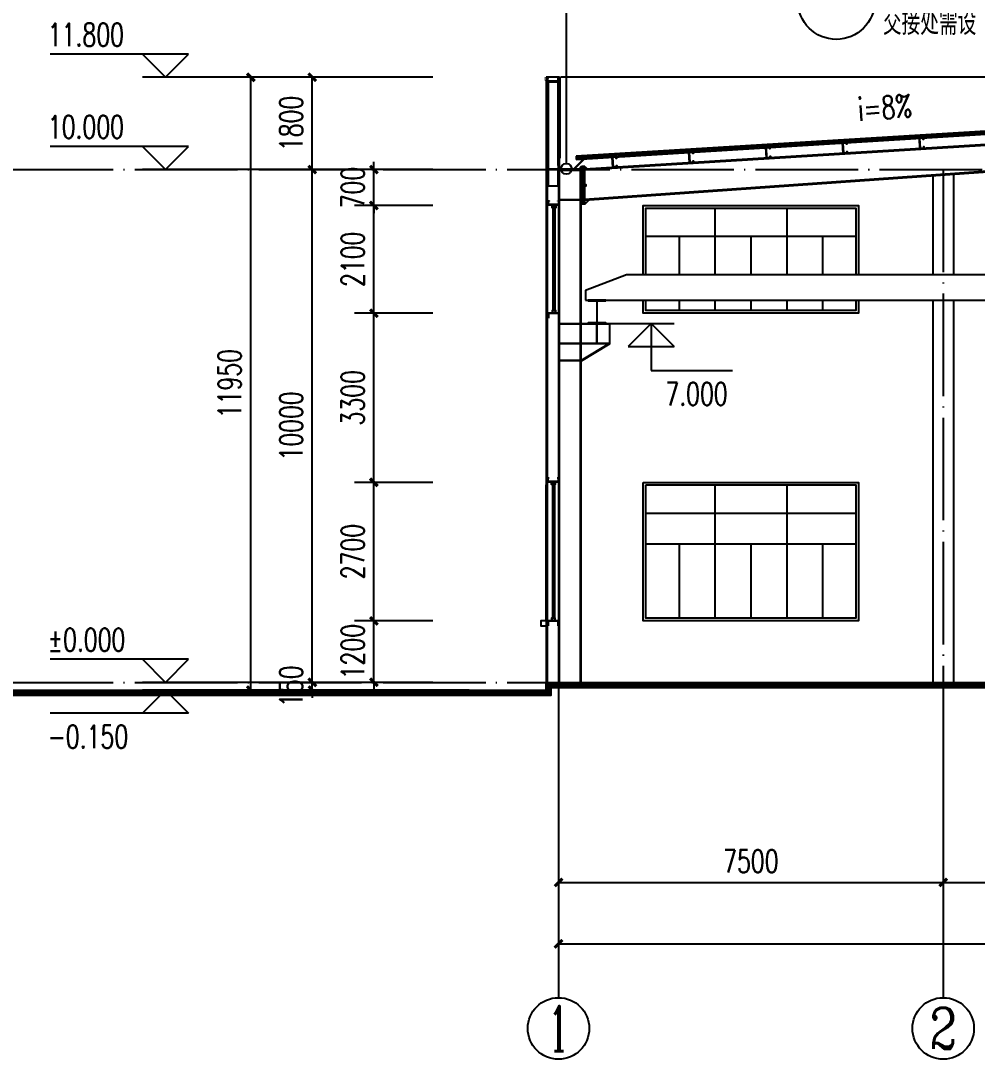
# Model space of a CAD drawing. Extents: x 14586673 to 15379323, y -344170 to -118775.
# Drawn here: x 15271639 to 15290286, y -214513 to -194261 of the extents above; entities that cross this region are included whole.
import ezdxf
from ezdxf.enums import TextEntityAlignment as Align

# ---------------------------------------------------------------- set-up
doc = ezdxf.new("R2010")
doc.units = 0
doc.header["$LTSCALE"] = 1000
doc.header["$MEASUREMENT"] = 0
doc.linetypes.add('DOTE', pattern=[2.42, 2, -0.2, 0.02, -0.2])
for name, color, linetype in [('AXIS', 3, 'Continuous'), ('AXIS_TEXT', 7, 'Continuous'), ('COLUMN', 2, 'Continuous'), ('DIM_IDEN', 3, 'Continuous'), ('DOTE', 1, 'DOTE'), ('PUB_DIM', 3, 'Continuous'), ('PUB_TEXT', 7, 'Continuous'), ('WALL', 9, 'Continuous'), ('WINDOW', 4, 'Continuous'), ('YS', 130, 'Continuous'), ('填充', 251, 'Continuous'), ('梁柱', 3, 'Continuous'), ('窗', 132, 'Continuous'), ('立面线条', 7, 'Continuous')]:
    doc.layers.add(name, color=color, linetype=linetype)
doc.styles.add('_TCH_AXIS', font='COMPLEX', dxfattribs={"bigfont": 'GBCBIG'})
doc.styles.add('_TCH_DIM', font='SIMPLEX', dxfattribs={"bigfont": 'GBCBIG'})
doc.styles.add('_TCH_DIM_T3', font='SIMPLEX', dxfattribs={"width": 0.705882, "bigfont": 'GBCBIG'})
doc.styles.add('_TCH_LABEL', font='COMPLEX', dxfattribs={"bigfont": 'GBCBIG'})
doc.styles.add('COMPLEX', font='COMPLEX')
doc.dimstyles.new('_TCH_ARCH&&150', dxfattribs={"dimtxt": 446.25, "dimasz": 150, "dimexe": 375, "dimexo": 450, "dimgap": 189.375, "dimtad": 1, "dimdec": 0, "dimzin": 0, "dimdsep": 46, "dimtxsty": '_TCH_DIM_T3', "dimblk": 'ARCHTICK', "dimcen": 0.09, "dimclrt": 7, "dimazin": 2, "dimtfac": 1, "dimtdec": 0, "dimtix": 1, "dimtmove": 2, "dimatfit": 3, "dimfxl": 0, "dimtolj": 1, "dimtzin": 0, "dimarcsym": 0})

# ---------------------------------------------------------------- blocks, each defined once
blk = doc.blocks.new('A$C6E6B7AEC')
at = {"layer": 'YS'}
for p, q in [((0, 0), (0, 75)), ((0, 75), (20, 75)), ((2, 2), (2, 72)), ((2, 72), (20, 72)), ((198, 2), (2, 2)), ((20, 72), (20, 75)), ((180, 75), (200, 75)), ((180, 72), (180, 75)), ((180, 72), (198, 72)), ((198, 72), (198, 2)), ((200, 75), (200, 0)), ((200, 0), (0, 0))]:
    blk.add_line(p, q, dxfattribs=at)
blk = doc.blocks.new('A$C25862AEB')
at = {"layer": 'YS'}
for p, q in [((200, 75), (0, 75)), ((0, 75), (0, 0)), ((0, 0), (20, 0)), ((198, 72), (2, 72)), ((2, 72), (2, 2)), ((2, 2), (20, 2)), ((205, 81), (5, 81)), ((5, 81), (5, 75)), ((205, 75), (5, 75)), ((20, 2), (20, 0)), ((180, 2), (198, 2)), ((180, 2), (180, 0)), ((180, 0), (200, 0)), ((198, 2), (198, 72)), ((200, 0), (200, 75))]:
    blk.add_line(p, q, dxfattribs=at)
blk = doc.blocks.new('A$C6EE6551E')
at = {"layer": 'COLUMN'}
blk.add_hatch(color=256, dxfattribs=at).paths.add_polyline_path([(5, 195), (75, 200), (77, 175), (82, 175), (80, 205), (0, 200), (13, 0), (93, 5), (91, 35), (86, 35), (88, 10), (18, 5)])
blk.add_lwpolyline([(93, 5), (13, 0), (0, 200), (80, 205), (82, 175), (77, 175), (75, 200), (5, 195), (18, 5), (88, 10), (86, 35), (91, 35)], close=True, dxfattribs=at)
blk = doc.blocks.new('A$C53AF4E09')
at = {"layer": 'COLUMN'}
blk.add_hatch(color=256, dxfattribs=at).paths.add_polyline_path([(350, 450), (0, 450), (0, 440), (170, 440), (170, 10), (0, 10), (0, 0), (350, 0), (350, 10), (180, 10), (180, 440), (350, 440)])
blk.add_lwpolyline([(0, 440), (0, 450), (350, 450), (350, 440), (180, 440), (180, 10), (350, 10), (350, 0), (0, 0), (0, 10), (170, 10), (170, 440)], close=True, dxfattribs=at)
blk = doc.blocks.new('_ArchTick')
at = {"color": 0, "linetype": 'ByBlock', "const_width": 0.4}
blk.add_lwpolyline([(-0.5, -0.5), (0.5, 0.5)], dxfattribs=at)
blk = doc.blocks.new('*D117')
at = {"layer": 'Defpoints', "color": 0}
for p in [(15277323, -207163), (15280123, -207163), (15280123, -207313)]:
    blk.add_point(p, dxfattribs=at)
at = {"layer": 'PUB_DIM', "color": 0, "lineweight": -2}
for p, q in [((15279673, -207163), (15276948, -207163)), ((15277323, -207163), (15277323, -207013)), ((15277323, -207313), (15277323, -207163)), ((15279673, -207313), (15276948, -207313)), ((15277323, -207313), (15277323, -207463))]:
    blk.add_line(p, q, dxfattribs=at)
at = {"layer": 'PUB_DIM', "color": 0, "lineweight": -2, "xscale": 150, "yscale": 150, "zscale": 150}
for p, rotation in [((15277323, -207163), 270), ((15277323, -207313), 90)]:
    blk.add_blockref('_ArchTick', p, dxfattribs=dict(at, rotation=rotation))
at = {"layer": 'PUB_DIM', "color": 7, "insert": (15276910, -207238), "char_height": 446.2, "attachment_point": 5, "rotation": 90, "style": '_TCH_DIM_T3'}
blk.add_mtext('\\A1;150', dxfattribs=at)
blk = doc.blocks.new('*D118')
at = {"layer": 'Defpoints', "color": 0}
for p in [(15277323, -197163), (15280123, -197163), (15280123, -207163)]:
    blk.add_point(p, dxfattribs=at)
at = {"layer": 'PUB_DIM', "color": 0, "lineweight": -2}
for p, q in [((15279673, -197163), (15276948, -197163)), ((15277323, -207163), (15277323, -197163)), ((15279673, -207163), (15276948, -207163))]:
    blk.add_line(p, q, dxfattribs=at)
at = {"layer": 'PUB_DIM', "color": 0, "lineweight": -2, "xscale": 150, "yscale": 150, "zscale": 150}
for p, rotation in [((15277323, -197163), 90), ((15277323, -207163), 270)]:
    blk.add_blockref('_ArchTick', p, dxfattribs=dict(at, rotation=rotation))
at = {"layer": 'PUB_DIM', "color": 7, "insert": (15276910, -202163), "char_height": 446.2, "attachment_point": 5, "rotation": 90, "style": '_TCH_DIM_T3'}
blk.add_mtext('\\A1;10000', dxfattribs=at)
blk = doc.blocks.new('*D119')
at = {"layer": 'Defpoints', "color": 0}
for p in [(15277323, -195363), (15280123, -195363), (15280123, -197163)]:
    blk.add_point(p, dxfattribs=at)
at = {"layer": 'PUB_DIM', "color": 0, "lineweight": -2}
for p, q in [((15279673, -195363), (15276948, -195363)), ((15277323, -197163), (15277323, -195363)), ((15279673, -197163), (15276948, -197163))]:
    blk.add_line(p, q, dxfattribs=at)
at = {"layer": 'PUB_DIM', "color": 0, "lineweight": -2, "xscale": 150, "yscale": 150, "zscale": 150}
for p, rotation in [((15277323, -195363), 90), ((15277323, -197163), 270)]:
    blk.add_blockref('_ArchTick', p, dxfattribs=dict(at, rotation=rotation))
at = {"layer": 'PUB_DIM', "color": 7, "insert": (15276910, -196263), "char_height": 446.2, "attachment_point": 5, "rotation": 90, "style": '_TCH_DIM_T3'}
blk.add_mtext('\\A1;1800', dxfattribs=at)
blk = doc.blocks.new('*D120')
at = {"layer": 'Defpoints', "color": 0}
for p in [(15276123, -195363), (15280123, -195363), (15280123, -207313)]:
    blk.add_point(p, dxfattribs=at)
at = {"layer": 'PUB_DIM', "color": 0, "lineweight": -2}
for p, q in [((15279673, -195363), (15275748, -195363)), ((15276123, -207313), (15276123, -195363)), ((15279673, -207313), (15275748, -207313))]:
    blk.add_line(p, q, dxfattribs=at)
at = {"layer": 'PUB_DIM', "color": 0, "lineweight": -2, "xscale": 150, "yscale": 150, "zscale": 150}
for p, rotation in [((15276123, -195363), 90), ((15276123, -207313), 270)]:
    blk.add_blockref('_ArchTick', p, dxfattribs=dict(at, rotation=rotation))
at = {"layer": 'PUB_DIM', "color": 7, "insert": (15275710, -201338), "char_height": 446.2, "attachment_point": 5, "rotation": 90, "style": '_TCH_DIM_T3'}
blk.add_mtext('\\A1;11950', dxfattribs=at)
blk = doc.blocks.new('*D557')
at = {"layer": 'Defpoints', "color": 0}
for p in [(15278523, -205963), (15280123, -205963), (15280123, -207163)]:
    blk.add_point(p, dxfattribs=at)
at = {"layer": 'PUB_DIM', "color": 0, "lineweight": -2}
for p, q in [((15278523, -205963), (15278523, -205813)), ((15279673, -205963), (15278148, -205963)), ((15278523, -207163), (15278523, -205963)), ((15279673, -207163), (15278148, -207163)), ((15278523, -207163), (15278523, -207313))]:
    blk.add_line(p, q, dxfattribs=at)
at = {"layer": 'PUB_DIM', "color": 0, "lineweight": -2, "xscale": 150, "yscale": 150, "zscale": 150}
for p, rotation in [((15278523, -205963), 270), ((15278523, -207163), 90)]:
    blk.add_blockref('_ArchTick', p, dxfattribs=dict(at, rotation=rotation))
at = {"layer": 'PUB_DIM', "color": 7, "insert": (15278110, -206563), "char_height": 446.2, "attachment_point": 5, "rotation": 90, "style": '_TCH_DIM_T3'}
blk.add_mtext('\\A1;1200', dxfattribs=at)
blk = doc.blocks.new('*D558')
at = {"layer": 'Defpoints', "color": 0}
for p in [(15278523, -203263), (15280123, -203263), (15280123, -205963)]:
    blk.add_point(p, dxfattribs=at)
at = {"layer": 'PUB_DIM', "color": 0, "lineweight": -2}
for p, q in [((15279673, -203263), (15278148, -203263)), ((15278523, -205963), (15278523, -203263)), ((15279673, -205963), (15278148, -205963))]:
    blk.add_line(p, q, dxfattribs=at)
at = {"layer": 'PUB_DIM', "color": 0, "lineweight": -2, "xscale": 150, "yscale": 150, "zscale": 150}
for p, rotation in [((15278523, -203263), 90), ((15278523, -205963), 270)]:
    blk.add_blockref('_ArchTick', p, dxfattribs=dict(at, rotation=rotation))
at = {"layer": 'PUB_DIM', "color": 7, "insert": (15278110, -204613), "char_height": 446.2, "attachment_point": 5, "rotation": 90, "style": '_TCH_DIM_T3'}
blk.add_mtext('\\A1;2700', dxfattribs=at)
blk = doc.blocks.new('*D559')
at = {"layer": 'Defpoints', "color": 0}
for p in [(15278523, -199963), (15280123, -199963), (15280123, -203263)]:
    blk.add_point(p, dxfattribs=at)
at = {"layer": 'PUB_DIM', "color": 0, "lineweight": -2}
for p, q in [((15279673, -199963), (15278148, -199963)), ((15278523, -203263), (15278523, -199963)), ((15279673, -203263), (15278148, -203263))]:
    blk.add_line(p, q, dxfattribs=at)
at = {"layer": 'PUB_DIM', "color": 0, "lineweight": -2, "xscale": 150, "yscale": 150, "zscale": 150}
for p, rotation in [((15278523, -199963), 90), ((15278523, -203263), 270)]:
    blk.add_blockref('_ArchTick', p, dxfattribs=dict(at, rotation=rotation))
at = {"layer": 'PUB_DIM', "color": 7, "insert": (15278110, -201613), "char_height": 446.2, "attachment_point": 5, "rotation": 90, "style": '_TCH_DIM_T3'}
blk.add_mtext('\\A1;3300', dxfattribs=at)
blk = doc.blocks.new('*D560')
at = {"layer": 'Defpoints', "color": 0}
for p in [(15278523, -197863), (15280123, -197863), (15280123, -199963)]:
    blk.add_point(p, dxfattribs=at)
at = {"layer": 'PUB_DIM', "color": 0, "lineweight": -2}
for p, q in [((15279673, -197863), (15278148, -197863)), ((15278523, -199963), (15278523, -197863)), ((15279673, -199963), (15278148, -199963))]:
    blk.add_line(p, q, dxfattribs=at)
at = {"layer": 'PUB_DIM', "color": 0, "lineweight": -2, "xscale": 150, "yscale": 150, "zscale": 150}
for p, rotation in [((15278523, -197863), 90), ((15278523, -199963), 270)]:
    blk.add_blockref('_ArchTick', p, dxfattribs=dict(at, rotation=rotation))
at = {"layer": 'PUB_DIM', "color": 7, "insert": (15278110, -198913), "char_height": 446.2, "attachment_point": 5, "rotation": 90, "style": '_TCH_DIM_T3'}
blk.add_mtext('\\A1;2100', dxfattribs=at)
blk = doc.blocks.new('*D561')
at = {"layer": 'Defpoints', "color": 0}
for p in [(15278523, -197163), (15280123, -197163), (15280123, -197863)]:
    blk.add_point(p, dxfattribs=at)
at = {"layer": 'PUB_DIM', "color": 0, "lineweight": -2}
for p, q in [((15278523, -197163), (15278523, -197013)), ((15279673, -197163), (15278148, -197163)), ((15278523, -197863), (15278523, -197163)), ((15279673, -197863), (15278148, -197863)), ((15278523, -197863), (15278523, -198013))]:
    blk.add_line(p, q, dxfattribs=at)
at = {"layer": 'PUB_DIM', "color": 0, "lineweight": -2, "xscale": 150, "yscale": 150, "zscale": 150}
for p, rotation in [((15278523, -197163), 270), ((15278523, -197863), 90)]:
    blk.add_blockref('_ArchTick', p, dxfattribs=dict(at, rotation=rotation))
at = {"layer": 'PUB_DIM', "color": 7, "insert": (15278110, -197513), "char_height": 446.2, "attachment_point": 5, "rotation": 90, "style": '_TCH_DIM_T3'}
blk.add_mtext('\\A1;700', dxfattribs=at)
blk = doc.blocks.new('_AXISO')
blk.add_circle((0, 0), 0.5)
at = {"layer": 'AXIS_TEXT', "style": 'COMPLEX', "width": 1.041667}
blk.add_attdef('A', text='', height=0.56, dxfattribs=at).set_placement((-0.25, -0.28), (0.25, -0.28), align=Align.FIT)
blk = doc.blocks.new('*D567')
at = {"layer": 'AXIS', "color": 0, "lineweight": -2}
for p, q in [((15282123, -207763), (15282123, -212638)), ((15342123, -207763), (15342123, -212638)), ((15282123, -212263), (15342123, -212263))]:
    blk.add_line(p, q, dxfattribs=at)
at = {"layer": 'Defpoints', "color": 0}
for p in [(15282123, -207313), (15342123, -207313), (15342123, -212263)]:
    blk.add_point(p, dxfattribs=at)
at = {"layer": 'AXIS', "color": 0, "lineweight": -2, "xscale": 150, "yscale": 150, "zscale": 150, "rotation": 180}
blk.add_blockref('_ArchTick', (15282123, -212263), dxfattribs=at)
at = {"layer": 'AXIS', "color": 0, "lineweight": -2, "xscale": 150, "yscale": 150, "zscale": 150}
blk.add_blockref('_ArchTick', (15342123, -212263), dxfattribs=at)
at = {"layer": 'AXIS', "color": 7, "insert": (15312123, -211850), "char_height": 446.2, "attachment_point": 5, "style": '_TCH_DIM_T3'}
blk.add_mtext('\\A1;60000', dxfattribs=at)
blk = doc.blocks.new('*D568')
at = {"layer": 'AXIS', "color": 0, "lineweight": -2}
for p, q in [((15282123, -207763), (15282123, -211438)), ((15289623, -207763), (15289623, -211438)), ((15282123, -211063), (15289623, -211063))]:
    blk.add_line(p, q, dxfattribs=at)
at = {"layer": 'Defpoints', "color": 0}
for p in [(15282123, -207313), (15289623, -207313), (15289623, -211063)]:
    blk.add_point(p, dxfattribs=at)
at = {"layer": 'AXIS', "color": 0, "lineweight": -2, "xscale": 150, "yscale": 150, "zscale": 150, "rotation": 180}
blk.add_blockref('_ArchTick', (15282123, -211063), dxfattribs=at)
at = {"layer": 'AXIS', "color": 0, "lineweight": -2, "xscale": 150, "yscale": 150, "zscale": 150}
blk.add_blockref('_ArchTick', (15289623, -211063), dxfattribs=at)
at = {"layer": 'AXIS', "color": 7, "insert": (15285873, -210650), "char_height": 446.2, "attachment_point": 5, "style": '_TCH_DIM_T3'}
blk.add_mtext('\\A1;7500', dxfattribs=at)
blk = doc.blocks.new('*D569')
at = {"layer": 'AXIS', "color": 0, "lineweight": -2}
for p, q in [((15289623, -207763), (15289623, -211438)), ((15297123, -207763), (15297123, -211438)), ((15289623, -211063), (15297123, -211063))]:
    blk.add_line(p, q, dxfattribs=at)
at = {"layer": 'Defpoints', "color": 0}
for p in [(15289623, -207313), (15297123, -207313), (15297123, -211063)]:
    blk.add_point(p, dxfattribs=at)
at = {"layer": 'AXIS', "color": 0, "lineweight": -2, "xscale": 150, "yscale": 150, "zscale": 150, "rotation": 180}
blk.add_blockref('_ArchTick', (15289623, -211063), dxfattribs=at)
at = {"layer": 'AXIS', "color": 0, "lineweight": -2, "xscale": 150, "yscale": 150, "zscale": 150}
blk.add_blockref('_ArchTick', (15297123, -211063), dxfattribs=at)
at = {"layer": 'AXIS', "color": 7, "insert": (15293373, -210650), "char_height": 446.2, "attachment_point": 5, "style": '_TCH_DIM_T3'}
blk.add_mtext('\\A1;7500', dxfattribs=at)

msp = doc.modelspace()

# ---------------------------------------------------------------- hatches: boundary and pattern name
at = {"layer": '填充', "ltscale": 0.5}
h = msp.add_hatch(dxfattribs=at)
h.set_pattern_fill('ANSI37', color=256, scale=20, style=0)
h.set_pattern_definition([(45, (131150, 49327.217), (-22.4506403, 22.4506403), []), (135, (131150, 49327.217), (-22.4506403, -22.4506403), [])])
h.paths.add_polyline_path([(15295002.3, -196140.4), (15282467.1, -196914.4), (15282467.1, -196964.5), (15282614.5, -196955.4), (15282617, -196953), (15282822.2, -196937), (15282822.2, -196942.6), (15283168.8, -196921.2), (15283168.7, -196918.9), (15283248.6, -196914), (15295002.3, -196190.6)])
h.paths.add_polyline_path([(15299242.3, -196142.2), (15299242.3, -196192.4), (15311778.1, -196964.5), (15311778.1, -196914.4)])
h.paths.add_polyline_path([(15325002.3, -196190.6), (15325002.3, -196140.4), (15312467.1, -196914.4), (15312467.1, -196964.5)])
h.paths.add_polyline_path([(15329242.3, -196140.4), (15329242.3, -196190.6), (15341422.9, -196942.6), (15341422.9, -196937), (15341628.1, -196953), (15341630.6, -196955.4), (15341778.1, -196964.5), (15341778.1, -196914.4)])
at = {"layer": '立面线条'}
msp.add_hatch(color=256, dxfattribs=at).paths.add_polyline_path([(15282418.4, -197148.6), (15282617, -196953), (15282822.2, -196937), (15282822.2, -196947), (15282621.3, -196962.8), (15282422.5, -197158.6), (15282123.6, -197158.6), (15282123.6, -196858.6), (15282133.6, -196858.6), (15282133.6, -197148.6)])

# ---------------------------------------------------------------- linework, layer by layer
for p, q in [((15295002.4, -196130.4), (15282467.1, -196904.3)), ((15295002.4, -196140.4), (15282467.1, -196914.4)), ((15282467.1, -196964.5), (15295002.4, -196190.5)), ((15282467.1, -196904.3), (15282467.1, -196964.5)), ((15282467.1, -196914.4), (15282467.1, -196964.5)), ((15289422.6, -197287.3), (15289422.6, -199212.6)), ((15289822.6, -197259.1), (15289822.6, -199212.6)), ((15281882.6, -197908.2), (15281882.6, -199962.6)), ((15289422.6, -199712.6), (15289422.6, -207162.6)), ((15289822.6, -199712.6), (15289822.6, -207162.6)), ((15281872.6, -203308.2), (15281872.6, -205962.6))]:
    msp.add_line(p, q)
for points in [[(15295002.3, -195362.6), (15282164.8, -195362.6)], [(15282572.6, -197460.6), (15282542.6, -197460.6), (15282542.6, -197480.6), (15282572.6, -197480.6)], [(15282632.6, -197480.6), (15282662.6, -197480.6), (15282662.6, -197460.6), (15282632.6, -197460.6)], [(15281880.1, -205962.6), (15281780.1, -205962.6), (15281780.1, -206062.6), (15281880.1, -206062.6)], [(15256922.6, -207312.6), (15281882.6, -207312.6), (15281882.6, -207162.6), (15312122.6, -207162.6)], [(15256922.6, -207412.6), (15281982.6, -207412.6), (15281982.6, -207262.6), (15312122.6, -207262.6)]]:
    msp.add_lwpolyline(points)
for points, const_width in [([(15282557.6, -197127.6), (15282647.6, -197127.6)], 5), ([(15282557.6, -197228.4), (15282647.6, -197228.4)], 5), ([(15282557.6, -197370.2), (15282647.6, -197370.2)], 5), ([(15282557.6, -197571), (15282647.6, -197571)], 5), ([(15282557.6, -197712.8), (15282647.6, -197712.8)], 5), ([(15282557.6, -197813.6), (15282647.6, -197813.6)], 5), ([(15256922.6, -207362.6), (15281932.6, -207362.6), (15281932.6, -207212.6), (15312122.6, -207212.6)], 100)]:
    msp.add_lwpolyline(points, dxfattribs=dict(const_width=const_width))
at = {"color": 7, "ltscale": 5}
msp.add_lwpolyline([(15282647.6, -199712.6), (15311597.6, -199712.6), (15311597.6, -199522.6), (15310797.6, -199212.6), (15283447.6, -199212.6), (15282647.6, -199522.6)], close=True, dxfattribs=at)
at = {"layer": 'AXIS'}
for p, q in [((15282122.6, -207312.6), (15282122.6, -213312.6)), ((15289622.6, -207312.6), (15289622.6, -213312.6))]:
    msp.add_line(p, q, dxfattribs=at)
at = {"layer": 'COLUMN'}
msp.add_lwpolyline([(15282418.4, -197148.6), (15282617, -196953), (15282822.2, -196937), (15282822.2, -196947), (15282621.3, -196962.8), (15282422.5, -197158.6), (15282123.6, -197158.6), (15282123.6, -196858.6), (15282123.6, -196858.6), (15282133.6, -196858.6), (15282133.6, -197148.6)], close=True, dxfattribs=at)
at = {"layer": 'DIM_IDEN'}
msp.add_line((15282276, -197044.8), (15282276, -193228.4), dxfattribs=at)
msp.add_circle((15282276, -197148.6), 103.8, dxfattribs=at)
at = {"layer": 'DOTE'}
for p, q in [((15256922.6, -197162.6), (15367322.6, -197162.6)), ((15282122.6, -197162.6), (15282122.6, -207312.6)), ((15289622.6, -197162.6), (15289622.6, -207312.6)), ((15256922.6, -207162.6), (15367322.6, -207162.6))]:
    msp.add_line(p, q, dxfattribs=at)
at = {"layer": 'PUB_DIM'}
for p, q in [((15274911.3, -194912.6), (15272211.3, -194912.6)), ((15274461.3, -195362.6), (15274011.3, -194912.6)), ((15274461.3, -195362.6), (15274911.3, -194912.6)), ((15277322.6, -195362.6), (15274011.3, -195362.6)), ((15274911.3, -196712.6), (15272211.3, -196712.6)), ((15274461.3, -197162.6), (15274011.3, -196712.6)), ((15274461.3, -197162.6), (15274911.3, -196712.6)), ((15277322.6, -197162.6), (15274011.3, -197162.6)), ((15282904.2, -200162.6), (15284379.2, -200162.6)), ((15283929.2, -200162.6), (15283479.2, -200612.6)), ((15283929.2, -200162.6), (15284379.2, -200612.6)), ((15283929.2, -200162.6), (15283929.2, -201078.3)), ((15283479.2, -200612.6), (15284379.2, -200612.6)), ((15283929.2, -201078.3), (15285511.6, -201078.3)), ((15274911.3, -206712.6), (15272211.3, -206712.6)), ((15274461.3, -207162.6), (15274011.3, -206712.6)), ((15274461.3, -207162.6), (15274911.3, -206712.6)), ((15277322.6, -207162.6), (15274011.3, -207162.6)), ((15274461.3, -207312.6), (15274011.3, -207762.6)), ((15277322.6, -207312.6), (15274011.3, -207312.6)), ((15274461.3, -207312.6), (15274911.3, -207762.6)), ((15274911.3, -207762.6), (15272211.3, -207762.6))]:
    msp.add_line(p, q, dxfattribs=at)
msp.add_lwpolyline([(15289774.8, -196233.2, 0, 0, 0), (15287731.1, -196394.2, 120, 0, 0), (15287282.5, -196429.6, 0, 0, 0)], format="xyseb", dxfattribs=at)
msp.add_circle((15287538.8, -193873.4), 750, dxfattribs=at)
at = {"layer": 'WALL'}
for p, q in [((15282132.6, -195362.6), (15281882.6, -195362.6)), ((15280382.6, -207312.6), (15279331.4, -207312.6))]:
    msp.add_line(p, q, dxfattribs=at)
at = {"layer": 'WALL', "color": 7}
for p, q in [((15281882.6, -195362.6), (15281882.6, -207162.6)), ((15281902.6, -195362.6), (15281902.6, -207162.6))]:
    msp.add_line(p, q, dxfattribs=at)
at = {"layer": 'WALL', "color": 3}
for p, q in [((15282122.6, -195362.6), (15282122.6, -207162.6)), ((15282132.6, -195362.6), (15282132.6, -207162.6))]:
    msp.add_line(p, q, dxfattribs=at)
at = {"layer": 'WINDOW', "color": 250}
for p, q in [((15285172.6, -197912.6), (15285172.6, -199212.6)), ((15286572.6, -197912.6), (15286572.6, -199212.6)), ((15283822.6, -198462.6), (15287922.6, -198462.6)), ((15284472.6, -198462.6), (15284472.6, -199212.6)), ((15285872.6, -198462.6), (15285872.6, -199212.6)), ((15287272.6, -198462.6), (15287272.6, -199212.6)), ((15284472.6, -199712.6), (15284472.6, -199912.6)), ((15285172.6, -199712.6), (15285172.6, -199912.6)), ((15285872.6, -199712.6), (15285872.6, -199912.6)), ((15286572.6, -199712.6), (15286572.6, -199912.6)), ((15287272.6, -199712.6), (15287272.6, -199912.6)), ((15285172.6, -203312.6), (15285172.6, -205912.6)), ((15286572.6, -203312.6), (15286572.6, -205912.6)), ((15283822.6, -203862.6), (15287922.6, -203862.6)), ((15283822.6, -204462.6), (15287922.6, -204462.6)), ((15284472.6, -204462.6), (15284472.6, -205912.6)), ((15285872.6, -204462.6), (15285872.6, -205912.6)), ((15287272.6, -204462.6), (15287272.6, -205912.6))]:
    msp.add_line(p, q, dxfattribs=at)
for points in [[(15283772.6, -199212.6), (15283772.6, -197862.6), (15287972.6, -197862.6), (15287972.6, -199212.6)], [(15283822.6, -199212.6), (15283822.6, -197912.6), (15287922.6, -197912.6), (15287922.6, -199212.6)], [(15287972.6, -199712.6), (15287972.6, -199962.6), (15283772.6, -199962.6), (15283772.6, -199712.6)], [(15287922.6, -199712.6), (15287922.6, -199912.6), (15283822.6, -199912.6), (15283822.6, -199712.6)]]:
    msp.add_lwpolyline(points, dxfattribs=at)
for points in [[(15283772.6, -203262.6), (15287972.6, -203262.6), (15287972.6, -205962.6), (15283772.6, -205962.6)], [(15283822.6, -203312.6), (15287922.6, -203312.6), (15287922.6, -205912.6), (15283822.6, -205912.6)]]:
    msp.add_lwpolyline(points, close=True, dxfattribs=at)
at = {"layer": 'YS', "const_width": 8}
for points in [[(15282140.3, -195443.2), (15282164.8, -195423.1), (15282164.8, -195362.6), (15281856.6, -195362.6), (15281856.6, -195423.1), (15281881.1, -195443.2)], [(15281921.5, -197756.6), (15281921.5, -197862.6), (15281882.6, -197862.6), (15281882.6, -197908.2), (15281914.1, -197892.2)], [(15282123.3, -199902), (15282123.3, -199962.6), (15281882.6, -199962.6), (15281882.6, -200044.8), (15281907.1, -200071.3)], [(15281911.5, -203156.6), (15281911.5, -203262.6), (15281872.6, -203262.6), (15281872.6, -203308.2), (15281904.1, -203292.2)], [(15282113.3, -205902), (15282113.3, -205962.6), (15281872.6, -205962.6), (15281872.6, -206044.8), (15281897.1, -206071.3)]]:
    msp.add_lwpolyline(points, dxfattribs=at)
at = {"layer": '梁柱'}
for p, q in [((15281902.6, -195443.6), (15282122.6, -195443.6)), ((15281922.6, -197482.6), (15281922.6, -195443.6)), ((15281930.6, -197081.6), (15281930.6, -195443.6)), ((15281930.6, -195453.6), (15282114.6, -195453.6)), ((15282114.6, -197081.6), (15282114.6, -195443.6)), ((15297082.6, -196263.3), (15282632.6, -197152.3)), ((15297082.6, -196283.4), (15282634.1, -197172.2)), ((15296571.4, -196763.4), (15282632.6, -197745.8)), ((15296572.6, -196783.4), (15282632.6, -197765.9)), ((15281922.6, -197162.6), (15282122.6, -197162.6)), ((15281930.6, -197482.6), (15281930.6, -197162.6)), ((15282114.6, -197482.6), (15282114.6, -197162.6)), ((15282572.6, -197152.6), (15282132.6, -197152.6)), ((15282132.6, -197162.6), (15282572.6, -197162.6)), ((15282132.6, -197172.6), (15282572.6, -197172.6)), ((15282572.6, -197162.6), (15282142.6, -197162.6)), ((15282572.6, -197102.6), (15282522.6, -197152.6)), ((15282552.6, -207162.6), (15282552.6, -197172.6)), ((15282562.6, -207162.6), (15282562.6, -197172.6)), ((15282572.6, -197838.6), (15282572.6, -197102.6)), ((15282632.6, -197102.6), (15282572.6, -197102.6)), ((15282602.6, -197838.6), (15282602.6, -197102.6)), ((15282632.6, -197838.6), (15282632.6, -197102.6)), ((15282632.6, -197102.6), (15282678.7, -197148.7)), ((15281922.6, -197482.6), (15282122.6, -197482.6)), ((15282562.6, -197752.6), (15282132.6, -197752.6)), ((15282562.6, -197762.6), (15282132.6, -197762.6)), ((15282632.6, -197838.6), (15282572.6, -197838.6)), ((15282632.6, -197838.6), (15282712.6, -197758.6)), ((15282132.6, -200162.6), (15282552.6, -200162.6)), ((15282132.6, -200172.6), (15282552.6, -200172.6)), ((15282562.6, -200162.6), (15283122.6, -200162.6)), ((15282562.6, -200172.6), (15283122.6, -200172.6)), ((15282867.6, -200552.6), (15282867.6, -200172.6)), ((15282877.6, -200552.6), (15282877.6, -200172.6)), ((15283122.6, -200562.6), (15283122.6, -200162.6)), ((15282552.6, -200552.6), (15282132.6, -200552.6)), ((15282552.6, -200562.6), (15282132.6, -200562.6)), ((15283122.6, -200552.6), (15282562.6, -200552.6)), ((15283122.6, -200562.6), (15282562.6, -200897.4)), ((15283122.6, -200562.6), (15282562.6, -200562.6)), ((15283106.8, -200562.6), (15282562.6, -200884.5)), ((15282552.6, -200884.5), (15282132.6, -200884.5)), ((15282552.6, -200894.5), (15282132.6, -200894.5))]:
    msp.add_line(p, q, dxfattribs=at)
at = {"layer": '窗'}
for p, q in [((15282142.6, -197855.5), (15281892.6, -197855.5)), ((15282013.3, -197906.2), (15282013.3, -199912.4)), ((15282053.3, -197906.2), (15282053.3, -199912.4)), ((15282132.6, -199962.6), (15281882.6, -199962.6)), ((15282132.6, -203255.5), (15281882.6, -203255.5)), ((15282002.6, -203306.2), (15282002.6, -205912.4)), ((15282042.6, -203306.2), (15282042.6, -205912.4))]:
    msp.add_line(p, q, dxfattribs=at)
at = {"layer": '窗', "color": 6}
for points in [[(15281995.9, -197856), (15282070.6, -197856), (15282070.6, -197906.2), (15281995.9, -197906.2)], [(15281999.7, -197859.7), (15282066.9, -197859.7), (15282066.9, -197902.4), (15281999.7, -197902.4)], [(15281995.9, -199962.6), (15282070.6, -199962.6), (15282070.6, -199912.4), (15281995.9, -199912.4)], [(15281999.7, -199958.8), (15282066.9, -199958.8), (15282066.9, -199916.1), (15281999.7, -199916.1)], [(15281985.9, -203256), (15282060.6, -203256), (15282060.6, -203306.2), (15281985.9, -203306.2)], [(15281989.7, -203259.7), (15282056.9, -203259.7), (15282056.9, -203302.4), (15281989.7, -203302.4)], [(15281985.9, -205962.6), (15282060.6, -205962.6), (15282060.6, -205912.4), (15281985.9, -205912.4)], [(15281989.7, -205958.8), (15282056.9, -205958.8), (15282056.9, -205916.1), (15281989.7, -205916.1)]]:
    msp.add_lwpolyline(points, close=True, dxfattribs=at)
at = {"layer": '立面线条'}
for p, q in [((15282132.6, -195362.6), (15282152.6, -195362.6)), ((15282152.6, -196942.6), (15282152.6, -195362.6)), ((15282132.6, -196942.6), (15282152.6, -196942.6))]:
    msp.add_line(p, q, dxfattribs=at)

# ---------------------------------------------------------------- block references
for name, p in [('A$C6E6B7AEC', (15281914.6, -195437.6)), ('A$C6E6B7AEC', (15281922.6, -197156.6)), ('A$C25862AEB', (15281928.3, -200043.6)), ('A$C25862AEB', (15281918.3, -206043.6))]:
    msp.add_blockref(name, p)
at = {"xscale": -1, "rotation": 180}
for p in [(15281928.3, -197775), (15281918.3, -203175)]:
    msp.add_blockref('A$C25862AEB', p, dxfattribs=at)
at = {"layer": 'AXIS'}
ref = msp.add_blockref('_AXISO', (15282122.6, -213912.6), dxfattribs=dict(at, xscale=1200, yscale=1200, zscale=1200))
ref.add_attrib('A', '1', dxfattribs={"layer": 'AXIS_TEXT', "ltscale": 0.5, "height": 882.4, "style": '_TCH_AXIS'}).set_placement((15281933.5, -214353.8), (15282311.7, -214353.8), align=Align.FIT)
ref = msp.add_blockref('_AXISO', (15289622.6, -213912.6), dxfattribs=dict(at, xscale=1200, yscale=1200, zscale=1200))
ref.add_attrib('A', '2', dxfattribs={"layer": 'AXIS_TEXT', "ltscale": 0.5, "height": 798.8, "style": '_TCH_AXIS'}).set_placement((15289356.3, -214312), (15289888.8, -214312), align=Align.FIT)
at = {"layer": 'COLUMN', "extrusion": (0, 0, -1), "xscale": -1, "zscale": -1, "rotation": 0.2938829660398845}
for p in [(-15287659.2, -196842.2), (-15289156.4, -196750.1), (-15284664.8, -197026.4), (-15286162, -196934.3), (-15283167.7, -197118.5)]:
    msp.add_blockref('A$C6EE6551E', p, dxfattribs=at)
at = {"layer": 'COLUMN', "xscale": -1}
msp.add_blockref('A$C53AF4E09', (15283047.6, -200162.6), dxfattribs=at)

# ---------------------------------------------------------------- texts
at = {"layer": 'PUB_TEXT', "style": '_TCH_LABEL'}
msp.add_text('交接处需设', height=506.38, dxfattribs=at).set_placement((15288446.3, -194537.2))
at = {"layer": 'PUB_TEXT', "style": '_TCH_DIM', "width": 0.705882}
for s, p in [('11.800', (15272166.3, -194755.1)), ('10.000', (15272166.3, -196555.1)), ('7.000', (15284206.6, -201760.8)), ('%%P0.000', (15272166.3, -206555.1)), ('-0.150', (15272166.3, -208445.1))]:
    msp.add_text(s, height=446.25, dxfattribs=at).set_placement(p)
msp.add_text('i=8%', height=446.25, rotation=4.50496, dxfattribs=at).set_placement((15287977.9, -196217))

# ---------------------------------------------------------------- dimensions: what is measured, and where the dimension line sits
at = {"layer": 'AXIS'}
for p1, p2, distance, text, picture, middle in [((15282122.6, -207312.6), (15342122.6, -207312.6), -4950, '60000', '*D567', (15312122.6, -211850.1)), ((15282122.6, -207312.6), (15289622.6, -207312.6), -3750, '7500', '*D568', (15285872.6, -210650.1)), ((15289622.6, -207312.6), (15297122.6, -207312.6), -3750, '7500', '*D569', (15293372.6, -210650.1))]:
    dim = msp.add_aligned_dim(p1=p1, p2=p2, distance=distance, text=text, dimstyle='_TCH_ARCH&&150', dxfattribs=at)
    dim.commit()
    dim.dimension.update_dxf_attribs({"geometry": picture, "text_midpoint": middle})
at = {"layer": 'PUB_DIM'}
for p1, p2, distance, text, picture, middle in [((15280122.6, -207312.6), (15280122.6, -195362.6), 4000, '11950', '*D120', (15275710.1, -201337.6)), ((15280122.6, -197162.6), (15280122.6, -195362.6), 2800, '1800', '*D119', (15276910.1, -196262.6)), ((15280122.6, -197862.6), (15280122.6, -197162.6), 1600, '700', '*D561', (15278110.1, -197512.6)), ((15280122.6, -207162.6), (15280122.6, -197162.6), 2800, '10000', '*D118', (15276910.1, -202162.6)), ((15280122.6, -199962.6), (15280122.6, -197862.6), 1600, '2100', '*D560', (15278110.1, -198912.6)), ((15280122.6, -203262.6), (15280122.6, -199962.6), 1600, '3300', '*D559', (15278110.1, -201612.6)), ((15280122.6, -205962.6), (15280122.6, -203262.6), 1600, '2700', '*D558', (15278110.1, -204612.6)), ((15280122.6, -207162.6), (15280122.6, -205962.6), 1600, '1200', '*D557', (15278110.1, -206562.6)), ((15280122.6, -207312.6), (15280122.6, -207162.6), 2800, '150', '*D117', (15276910.1, -207237.6))]:
    dim = msp.add_aligned_dim(p1=p1, p2=p2, distance=distance, text=text, dimstyle='_TCH_ARCH&&150', dxfattribs=at)
    dim.commit()
    dim.dimension.update_dxf_attribs({"geometry": picture, "text_midpoint": middle})

doc.saveas('drawing.dxf')
